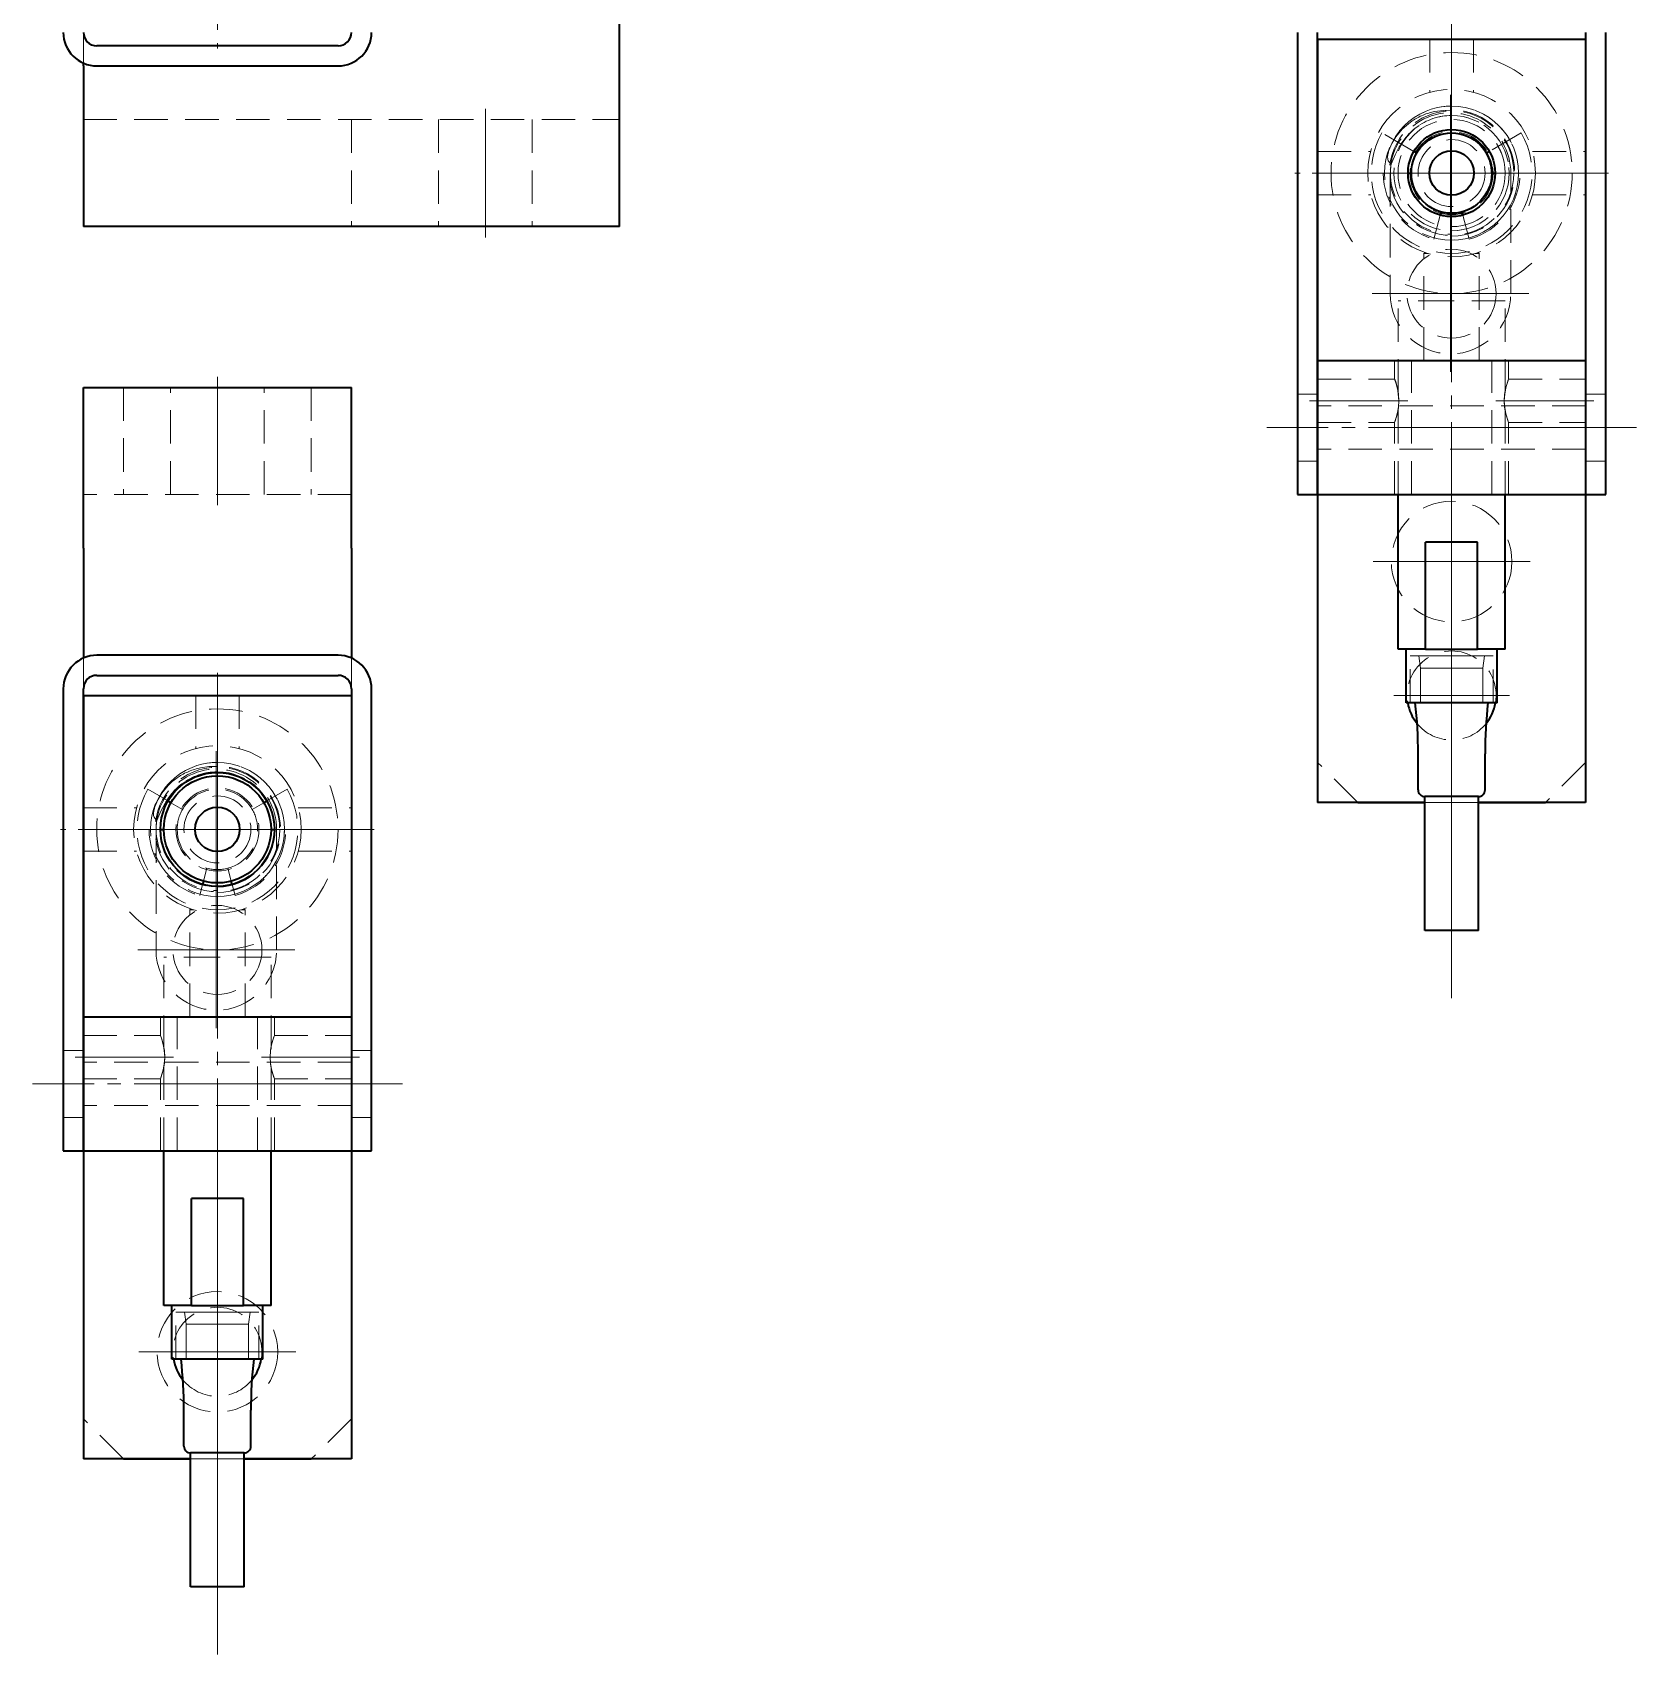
# Model space of a CAD drawing. Header units: millimetres. Extents: x 9439 to 18429, y 1498 to 3280.
# Drawn here: x 9751.4 to 9871.1, y 2690.7 to 2811.8 of the extents above; entities that cross this region are included whole.
import ezdxf

# ---------------------------------------------------------------- set-up
doc = ezdxf.new("R2010")
doc.units = ezdxf.units.MM
doc.linetypes.add('CENTER-HOKUTO', pattern=[23, 20, -1, 1, -1])
doc.linetypes.add('HIDDEN-HOKUTO', pattern=[3.8, 2.5, -1.3])
doc.layers.add('AM_7', color=2, linetype='CENTER-HOKUTO', lineweight=30)
doc.layers.add('AM_HID', color=1, linetype='HIDDEN-HOKUTO', lineweight=25)

msp = doc.modelspace()

# ---------------------------------------------------------------- linework, layer by layer
at = {"color": 7, "lineweight": 35, "ltscale": 0.25}
for p, q in [((9795.233, 2809.332), (9795.233, 2819.332)), ((9847.333, 2787.332), (9847.333, 2777.332)), ((9867.333, 2787.332), (9867.333, 2777.332)), ((9855.333, 2744.783), (9855.333, 2754.783)), ((9859.333, 2744.782), (9859.333, 2754.782)), ((9755.233, 2738.332), (9755.233, 2728.332)), ((9775.233, 2738.332), (9775.233, 2728.332)), ((9763.233, 2695.783), (9763.233, 2705.783)), ((9767.233, 2695.783), (9767.233, 2705.783))]:
    msp.add_line(p, q, dxfattribs=at)
at = {"color": 7, "lineweight": 35}
for p, q in [((9845.833, 2811.832), (9845.833, 2777.332)), ((9847.333, 2777.332), (9847.333, 2811.832)), ((9847.333, 2811.332), (9867.333, 2811.332)), ((9847.333, 2811.332), (9847.333, 2787.332)), ((9867.333, 2811.832), (9867.333, 2777.332)), ((9867.333, 2811.332), (9867.333, 2787.332)), ((9868.833, 2777.332), (9868.833, 2811.832)), ((9795.233, 2797.332), (9755.233, 2797.332)), ((9847.333, 2787.332), (9867.333, 2787.332)), ((9847.333, 2787.332), (9867.333, 2787.332)), ((9755.233, 2785.332), (9775.233, 2785.332)), ((9847.333, 2777.332), (9867.333, 2777.332)), ((9847.333, 2777.332), (9847.333, 2754.332)), ((9867.333, 2777.332), (9867.333, 2754.332)), ((9867.333, 2777.332), (9867.333, 2757.332)), ((9753.733, 2762.832), (9753.733, 2728.332)), ((9755.233, 2728.332), (9755.233, 2762.832)), ((9775.233, 2762.832), (9775.233, 2728.332)), ((9776.733, 2728.332), (9776.733, 2762.832)), ((9755.233, 2762.332), (9755.233, 2738.332)), ((9755.233, 2762.332), (9775.233, 2762.332)), ((9775.233, 2762.332), (9775.233, 2738.332)), ((9755.233, 2738.332), (9775.233, 2738.332)), ((9755.233, 2738.332), (9775.233, 2738.332)), ((9755.233, 2728.332), (9775.233, 2728.332)), ((9755.233, 2728.332), (9755.233, 2705.332)), ((9775.233, 2728.332), (9775.233, 2705.332)), ((9775.233, 2728.332), (9775.233, 2708.332))]:
    msp.add_line(p, q, dxfattribs=at)
at = {"color": 7, "lineweight": 35, "ltscale": 0.45}
for p, q in [((9774.233, 2810.832), (9756.233, 2810.832)), ((9756.233, 2809.332), (9774.233, 2809.332)), ((9774.233, 2765.332), (9756.233, 2765.332)), ((9756.233, 2763.832), (9774.233, 2763.832))]:
    msp.add_line(p, q, dxfattribs=at)
at = {"color": 7, "lineweight": 35, "ltscale": 0.005219}
msp.add_line((9755.233, 2809.332), (9755.233, 2809.541), dxfattribs=at)
at = {"color": 7, "lineweight": 35, "ltscale": 0.3}
for p, q in [((9755.233, 2809.332), (9755.233, 2797.332)), ((9795.233, 2797.332), (9795.233, 2809.332)), ((9755.233, 2773.332), (9755.233, 2785.332)), ((9775.233, 2773.332), (9775.233, 2785.332))]:
    msp.add_line(p, q, dxfattribs=at)
at = {"color": 7, "lineweight": 35, "ltscale": 0.00625}
for p, q in [((9854.733, 2802.829), (9854.516, 2802.954)), ((9860.149, 2802.954), (9859.933, 2802.829)), ((9854.083, 2801.332), (9854.333, 2801.332)), ((9860.333, 2801.332), (9860.583, 2801.332)), ((9768.916, 2754.453), (9768.699, 2754.328)), ((9760.983, 2752.332), (9761.233, 2752.332)), ((9769.233, 2752.332), (9769.483, 2752.332))]:
    msp.add_line(p, q, dxfattribs=at)
at = {"color": 7, "lineweight": 35, "ltscale": 0.006249}
for p, q in [((9856.556, 2798.435), (9856.491, 2798.193)), ((9858.174, 2798.193), (9858.109, 2798.435)), ((9761.766, 2754.328), (9761.549, 2754.453))]:
    msp.add_line(p, q, dxfattribs=at)
at = {"color": 7, "lineweight": 35, "ltscale": 0.0375}
for p, q in [((9845.833, 2777.332), (9847.333, 2777.332)), ((9867.333, 2777.332), (9868.833, 2777.332)), ((9753.733, 2728.332), (9755.233, 2728.332)), ((9775.233, 2728.332), (9776.733, 2728.332))]:
    msp.add_line(p, q, dxfattribs=at)
at = {"color": 7, "lineweight": 35, "ltscale": 0.288748}
for p, q in [((9853.333, 2765.783), (9853.333, 2777.332)), ((9761.233, 2716.783), (9761.233, 2728.332)), ((9769.233, 2716.783), (9769.233, 2728.332))]:
    msp.add_line(p, q, dxfattribs=at)
at = {"color": 7, "lineweight": 35, "ltscale": 0.288749}
msp.add_line((9861.333, 2765.782), (9861.333, 2777.332), dxfattribs=at)
at = {"color": 7, "lineweight": 35, "ltscale": 0.205217}
msp.add_line((9755.233, 2773.332), (9755.233, 2765.124), dxfattribs=at)
at = {"color": 7, "lineweight": 35, "ltscale": 0.205218}
msp.add_line((9775.233, 2773.332), (9775.233, 2765.124), dxfattribs=at)
at = {"color": 7, "lineweight": 35, "ltscale": 0.048413}
for p, q in [((9857.333, 2773.782), (9855.396, 2773.783)), ((9765.233, 2724.783), (9763.296, 2724.783))]:
    msp.add_line(p, q, dxfattribs=at)
at = {"color": 7, "lineweight": 35, "ltscale": 0.2}
for p, q in [((9855.396, 2765.783), (9855.396, 2773.783)), ((9859.269, 2765.782), (9859.269, 2773.782)), ((9855.333, 2754.332), (9847.333, 2754.332)), ((9867.333, 2754.332), (9859.333, 2754.332)), ((9763.296, 2716.783), (9763.296, 2724.783)), ((9767.169, 2716.783), (9767.169, 2724.783))]:
    msp.add_line(p, q, dxfattribs=at)
at = {"color": 7, "lineweight": 35, "ltscale": 0.048412}
for p, q in [((9859.269, 2773.782), (9857.333, 2773.782)), ((9767.169, 2724.783), (9765.233, 2724.783))]:
    msp.add_line(p, q, dxfattribs=at)
at = {"color": 7, "lineweight": 35, "ltscale": 0.051588}
for p, q in [((9855.396, 2765.783), (9853.333, 2765.783)), ((9769.233, 2716.783), (9767.169, 2716.783))]:
    msp.add_line(p, q, dxfattribs=at)
at = {"color": 7, "lineweight": 35, "ltscale": 0.1}
for p, q in [((9853.933, 2761.783), (9853.933, 2765.783)), ((9860.733, 2761.782), (9860.733, 2765.782)), ((9761.832, 2712.783), (9761.832, 2716.783)), ((9768.632, 2712.783), (9768.632, 2716.783))]:
    msp.add_line(p, q, dxfattribs=at)
at = {"color": 7, "lineweight": 35, "ltscale": 0.096825}
for p, q in [((9855.396, 2765.783), (9859.269, 2765.782)), ((9763.296, 2716.783), (9767.169, 2716.783))]:
    msp.add_line(p, q, dxfattribs=at)
at = {"color": 7, "lineweight": 35, "ltscale": 0.051587}
for p, q in [((9861.333, 2765.782), (9859.269, 2765.782)), ((9763.296, 2716.783), (9761.233, 2716.783))]:
    msp.add_line(p, q, dxfattribs=at)
at = {"color": 7, "lineweight": 35, "ltscale": 0.084999}
for p, q in [((9857.333, 2761.782), (9853.933, 2761.783)), ((9768.632, 2712.783), (9765.233, 2712.783))]:
    msp.add_line(p, q, dxfattribs=at)
at = {"color": 7, "lineweight": 35, "ltscale": 0.085001}
for p, q in [((9860.733, 2761.782), (9857.333, 2761.782)), ((9765.233, 2712.783), (9761.832, 2712.783))]:
    msp.add_line(p, q, dxfattribs=at)
at = {"color": 7, "lineweight": 35, "ltscale": 0.0675}
for p, q in [((9854.833, 2755.283), (9854.833, 2757.982)), ((9859.833, 2755.282), (9859.833, 2757.982)), ((9762.733, 2706.283), (9762.733, 2708.982)), ((9767.733, 2706.283), (9767.733, 2708.982))]:
    msp.add_line(p, q, dxfattribs=at)
at = {"color": 7, "lineweight": 35, "ltscale": 0.125}
for p, q in [((9850.333, 2754.332), (9855.333, 2754.332)), ((9859.333, 2754.332), (9864.333, 2754.332))]:
    msp.add_line(p, q, dxfattribs=at)
at = {"color": 7, "lineweight": 35, "ltscale": 0.05}
for p, q in [((9857.333, 2754.782), (9855.333, 2754.783)), ((9859.333, 2754.782), (9857.333, 2754.782)), ((9857.333, 2744.782), (9855.333, 2744.783)), ((9859.333, 2744.782), (9857.333, 2744.782)), ((9765.233, 2705.783), (9763.233, 2705.783)), ((9767.233, 2705.783), (9765.233, 2705.783)), ((9765.233, 2695.783), (9763.233, 2695.783)), ((9767.233, 2695.783), (9765.233, 2695.783))]:
    msp.add_line(p, q, dxfattribs=at)
at = {"color": 7, "lineweight": 35, "ltscale": 0.006251}
for p, q in [((9764.197, 2748.469), (9764.133, 2748.227)), ((9766.332, 2748.227), (9766.268, 2748.469))]:
    msp.add_line(p, q, dxfattribs=at)
at = {"color": 7, "lineweight": 35, "ltscale": 0.199998}
msp.add_line((9763.232, 2705.332), (9755.233, 2705.332), dxfattribs=at)
at = {"color": 7, "lineweight": 35, "ltscale": 0.124998}
msp.add_line((9758.233, 2705.332), (9763.232, 2705.332), dxfattribs=at)
at = {"color": 7, "lineweight": 35, "ltscale": 0.200002}
msp.add_line((9775.233, 2705.332), (9767.232, 2705.332), dxfattribs=at)
at = {"color": 7, "lineweight": 35, "ltscale": 0.125002}
msp.add_line((9767.232, 2705.332), (9772.233, 2705.332), dxfattribs=at)
at = {"color": 7, "lineweight": 35}
for centre, radius in [((9857.333, 2801.332), 3.25), ((9857.333, 2801.332), 3), ((9857.333, 2801.332), 1.66), ((9765.233, 2752.332), 4.25), ((9765.233, 2752.332), 4), ((9765.233, 2752.332), 1.66)]:
    msp.add_circle(centre, radius, dxfattribs=at)
for centre, radius, start, end in [((9756.233, 2811.832), 2.5, 179.99995, 269.99995), ((9756.233, 2811.832), 1, 179.99995, 269.99995), ((9774.233, 2811.832), 1, 269.99995, 359.99995), ((9774.233, 2811.832), 2.5, 269.99995, 359.99995), ((9857.333, 2801.332), 3, 359.99995, 29.92639), ((9857.333, 2801.332), 3, 254.99995, 284.99995), ((9756.233, 2762.832), 2.5, 89.99995, 179.99995), ((9774.233, 2762.832), 2.5, 359.99995, 89.99995), ((9756.233, 2762.832), 1, 89.99995, 179.99995), ((9774.233, 2762.832), 1, 359.99995, 89.99995), ((9857.333, 2762.332), 3.323, 189.52775, 219.24853), ((9820.553, 2757.983), 34.28, 359.99995, 6.3644), ((9894.112, 2757.982), 34.28, 173.6355, 179.99995), ((9857.333, 2762.332), 3.323, 320.75069, 350.47214), ((9855.333, 2755.283), 0.5, 180.00195, 270.53122), ((9859.333, 2755.283), 0.5, 269.46868, 359.99796), ((9765.233, 2713.332), 3.323, 189.52775, 219.24853), ((9728.453, 2708.983), 34.28, 359.99995, 6.3644), ((9802.012, 2708.982), 34.28, 173.6355, 179.99995), ((9765.233, 2713.332), 3.323, 320.75069, 350.47214), ((9763.233, 2706.283), 0.5, 180.00195, 270.53122), ((9767.232, 2706.283), 0.5, 269.46868, 359.99796)]:
    msp.add_arc(centre, radius, start, end, dxfattribs=at)
at = {"layer": 'AM_7', "color": 2, "lineweight": 13}
for p, q in [((9765.233, 2834.032), (9765.233, 2810.632)), ((9857.333, 2813.032), (9857.333, 2789.632)), ((9857.333, 2811.729), (9857.333, 2806.972)), ((9785.233, 2796.532), (9785.233, 2806.132)), ((9857.251, 2807.182), (9857.251, 2795.482)), ((9869.033, 2801.332), (9845.633, 2801.332)), ((9846.936, 2801.332), (9851.693, 2801.332)), ((9863.101, 2801.332), (9851.401, 2801.332)), ((9862.972, 2801.332), (9867.729, 2801.332)), ((9857.333, 2739.727), (9857.333, 2800.387)), ((9857.251, 2798.182), (9857.251, 2786.482)), ((9857.333, 2796.653), (9857.333, 2788.012)), ((9863.101, 2792.332), (9851.401, 2792.332)), ((9861.653, 2792.332), (9853.012, 2792.332)), ((9765.233, 2786.132), (9765.233, 2776.532)), ((9846.72, 2784.332), (9854.066, 2784.332)), ((9860.623, 2784.332), (9867.943, 2784.332)), ((9871.133, 2782.332), (9843.532, 2782.332)), ((9857.333, 2778.182), (9857.333, 2766.482)), ((9863.183, 2772.332), (9851.483, 2772.332)), ((9857.333, 2766.653), (9857.333, 2758.012)), ((9765.233, 2764.032), (9765.233, 2740.632)), ((9765.233, 2762.729), (9765.233, 2757.972)), ((9861.653, 2762.332), (9853.012, 2762.332)), ((9765.151, 2758.182), (9765.151, 2746.482)), ((9776.933, 2752.332), (9753.533, 2752.332)), ((9754.836, 2752.332), (9759.593, 2752.332)), ((9771.001, 2752.332), (9759.301, 2752.332)), ((9770.872, 2752.332), (9775.629, 2752.332)), ((9765.232, 2690.728), (9765.233, 2751.387)), ((9765.151, 2749.182), (9765.151, 2737.482)), ((9765.233, 2747.653), (9765.233, 2739.012)), ((9771.001, 2743.332), (9759.301, 2743.332)), ((9769.553, 2743.332), (9760.912, 2743.332)), ((9754.62, 2735.332), (9761.966, 2735.332)), ((9768.523, 2735.332), (9775.843, 2735.332)), ((9779.033, 2733.332), (9751.432, 2733.332)), ((9765.233, 2719.182), (9765.233, 2707.482)), ((9771.082, 2713.332), (9759.382, 2713.332))]:
    msp.add_line(p, q, dxfattribs=at)
at = {"layer": 'AM_HID', "color": 1, "lineweight": 13}
for p, q in [((9755.233, 2809.541), (9755.233, 2811.832)), ((9847.333, 2811.332), (9847.333, 2787.332)), ((9855.712, 2811.332), (9855.712, 2807.369)), ((9858.954, 2811.332), (9858.954, 2807.369)), ((9867.333, 2811.332), (9867.333, 2787.332)), ((9755.233, 2805.332), (9795.233, 2805.332)), ((9775.233, 2805.332), (9775.233, 2797.332)), ((9781.733, 2805.332), (9781.733, 2797.332)), ((9788.733, 2805.332), (9788.733, 2797.332)), ((9854.516, 2802.954), (9852.133, 2804.326)), ((9862.533, 2804.326), (9860.149, 2802.954)), ((9847.333, 2802.953), (9851.296, 2802.953)), ((9852.629, 2802.924), (9852.657, 2803.01)), ((9863.369, 2802.953), (9867.333, 2802.953)), ((9852.233, 2801.332), (9854.083, 2801.332)), ((9852.751, 2801.332), (9852.751, 2792.332)), ((9860.583, 2801.332), (9862.433, 2801.332)), ((9861.751, 2792.332), (9861.751, 2801.332)), ((9847.333, 2799.711), (9851.296, 2799.711)), ((9863.369, 2799.711), (9867.333, 2799.711)), ((9856.491, 2798.193), (9856.013, 2796.406)), ((9858.653, 2796.406), (9858.174, 2798.193)), ((9857.333, 2797.032), (9857.333, 2796.332)), ((9855.376, 2795.396), (9855.266, 2795.332)), ((9855.376, 2795.396), (9855.266, 2795.332)), ((9855.583, 2795.332), (9855.266, 2795.332)), ((9855.583, 2795.332), (9855.266, 2795.332)), ((9855.266, 2787.332), (9855.266, 2795.332)), ((9855.266, 2787.332), (9855.266, 2795.332)), ((9859.4, 2795.332), (9859.083, 2795.332)), ((9859.4, 2795.332), (9859.083, 2795.332)), ((9859.289, 2795.396), (9859.4, 2795.332)), ((9859.289, 2795.396), (9859.4, 2795.332)), ((9859.4, 2787.332), (9859.4, 2795.332)), ((9859.4, 2787.332), (9859.4, 2795.332)), ((9857.333, 2791.783), (9853.333, 2791.783)), ((9853.333, 2777.332), (9853.333, 2791.783)), ((9861.333, 2791.783), (9857.333, 2791.783)), ((9861.333, 2777.332), (9861.333, 2791.783)), ((9853.083, 2785.954), (9853.083, 2787.332)), ((9854.333, 2777.332), (9854.333, 2787.332)), ((9854.333, 2777.332), (9854.333, 2787.332)), ((9860.333, 2777.332), (9860.333, 2787.332)), ((9860.333, 2777.332), (9860.333, 2787.332)), ((9861.583, 2785.953), (9861.583, 2787.332)), ((9847.333, 2785.953), (9853.083, 2785.954)), ((9861.583, 2785.953), (9867.333, 2785.953)), ((9758.233, 2785.332), (9758.233, 2777.332)), ((9761.733, 2777.332), (9761.733, 2785.332)), ((9768.733, 2777.332), (9768.733, 2785.332)), ((9772.233, 2785.332), (9772.233, 2777.332)), ((9847.333, 2784.832), (9845.833, 2784.832)), ((9847.333, 2784.832), (9845.833, 2784.832)), ((9868.833, 2784.832), (9867.333, 2784.832)), ((9868.833, 2784.832), (9867.333, 2784.832)), ((9867.333, 2783.953), (9847.333, 2783.953)), ((9867.333, 2783.953), (9847.333, 2783.953)), ((9847.333, 2782.711), (9853.083, 2782.711)), ((9853.083, 2777.332), (9853.083, 2782.711)), ((9861.583, 2782.711), (9867.333, 2782.711)), ((9861.583, 2777.332), (9861.583, 2782.711)), ((9867.333, 2780.711), (9847.333, 2780.711)), ((9867.333, 2780.711), (9847.333, 2780.711)), ((9847.333, 2779.832), (9845.833, 2779.832)), ((9847.333, 2779.832), (9845.833, 2779.832)), ((9868.833, 2779.832), (9867.333, 2779.832)), ((9868.833, 2779.832), (9867.333, 2779.832)), ((9775.233, 2777.332), (9755.233, 2777.332)), ((9847.333, 2777.332), (9847.333, 2757.332)), ((9855.396, 2765.783), (9855.396, 2773.783)), ((9859.269, 2765.782), (9859.269, 2773.782)), ((9755.233, 2765.124), (9755.233, 2762.832)), ((9775.233, 2765.124), (9775.233, 2762.832)), ((9854.23, 2761.783), (9854.23, 2765.283)), ((9854.888, 2765.283), (9854.23, 2765.283)), ((9857.333, 2765.282), (9854.888, 2765.283)), ((9854.888, 2765.283), (9855.013, 2764.382)), ((9858.729, 2765.782), (9855.936, 2765.783)), ((9859.777, 2765.282), (9857.333, 2765.282)), ((9859.652, 2764.382), (9859.777, 2765.282)), ((9860.435, 2765.282), (9859.777, 2765.282)), ((9860.435, 2761.782), (9860.435, 2765.282)), ((9855.013, 2764.382), (9855.013, 2761.783)), ((9855.013, 2764.382), (9857.333, 2764.382)), ((9857.333, 2764.382), (9859.652, 2764.382)), ((9859.652, 2764.382), (9859.652, 2761.782)), ((9755.233, 2762.332), (9755.233, 2738.332)), ((9763.612, 2762.332), (9763.612, 2758.369)), ((9766.854, 2762.332), (9766.854, 2758.369)), ((9775.233, 2762.332), (9775.233, 2738.332)), ((9850.333, 2754.332), (9847.333, 2757.332)), ((9867.333, 2757.332), (9864.333, 2754.332)), ((9761.549, 2754.453), (9760.033, 2755.326)), ((9770.433, 2755.326), (9768.916, 2754.453)), ((9755.233, 2753.953), (9759.196, 2753.953)), ((9760.529, 2753.924), (9760.556, 2754.01)), ((9762.633, 2753.829), (9761.766, 2754.328)), ((9768.699, 2754.328), (9767.833, 2753.829)), ((9771.269, 2753.953), (9775.233, 2753.953)), ((9855.337, 2754.783), (9855.333, 2754.783)), ((9859.333, 2754.332), (9855.333, 2754.332)), ((9855.333, 2754.332), (9859.333, 2754.332)), ((9857.333, 2754.782), (9855.337, 2754.783)), ((9859.328, 2754.782), (9857.333, 2754.782)), ((9859.333, 2754.782), (9859.328, 2754.782)), ((9760.133, 2752.332), (9760.983, 2752.332)), ((9760.651, 2752.332), (9760.651, 2743.332)), ((9761.233, 2752.332), (9762.233, 2752.332)), ((9768.233, 2752.332), (9769.233, 2752.332)), ((9769.483, 2752.332), (9770.333, 2752.332)), ((9769.651, 2743.332), (9769.651, 2752.332)), ((9755.233, 2750.711), (9759.196, 2750.711)), ((9771.269, 2750.711), (9775.233, 2750.711)), ((9764.456, 2749.435), (9764.197, 2748.469)), ((9766.268, 2748.469), (9766.009, 2749.435)), ((9764.133, 2748.227), (9763.913, 2747.406)), ((9765.233, 2748.032), (9765.233, 2747.332)), ((9766.553, 2747.406), (9766.332, 2748.227)), ((9763.276, 2746.396), (9763.166, 2746.332)), ((9763.276, 2746.396), (9763.166, 2746.332)), ((9763.483, 2746.332), (9763.166, 2746.332)), ((9763.483, 2746.332), (9763.166, 2746.332)), ((9763.166, 2738.332), (9763.166, 2746.332)), ((9763.166, 2738.332), (9763.166, 2746.332)), ((9767.3, 2746.332), (9766.983, 2746.332)), ((9767.3, 2746.332), (9766.983, 2746.332)), ((9767.189, 2746.396), (9767.3, 2746.332)), ((9767.189, 2746.396), (9767.3, 2746.332)), ((9767.3, 2738.332), (9767.3, 2746.332)), ((9767.3, 2738.332), (9767.3, 2746.332)), ((9765.233, 2742.783), (9761.233, 2742.783)), ((9761.233, 2728.332), (9761.233, 2742.783)), ((9769.233, 2742.783), (9765.233, 2742.783)), ((9769.233, 2728.332), (9769.233, 2742.783)), ((9760.983, 2736.954), (9760.983, 2738.332)), ((9762.233, 2728.332), (9762.233, 2738.332)), ((9762.233, 2728.332), (9762.233, 2738.332)), ((9768.233, 2728.332), (9768.233, 2738.332)), ((9768.233, 2728.332), (9768.233, 2738.332)), ((9769.483, 2736.953), (9769.483, 2738.332)), ((9755.233, 2735.832), (9753.733, 2735.832)), ((9755.233, 2735.832), (9753.733, 2735.832)), ((9755.233, 2736.953), (9760.983, 2736.954)), ((9769.483, 2736.953), (9775.233, 2736.953)), ((9776.733, 2735.832), (9775.233, 2735.832)), ((9776.733, 2735.832), (9775.233, 2735.832)), ((9775.233, 2734.953), (9755.233, 2734.953)), ((9775.233, 2734.953), (9755.233, 2734.953)), ((9755.233, 2733.711), (9760.983, 2733.711)), ((9760.983, 2728.332), (9760.983, 2733.711)), ((9769.483, 2733.711), (9775.233, 2733.711)), ((9769.483, 2728.332), (9769.483, 2733.711)), ((9775.233, 2731.711), (9755.233, 2731.711)), ((9775.233, 2731.711), (9755.233, 2731.711)), ((9755.233, 2730.832), (9753.733, 2730.832)), ((9755.233, 2730.832), (9753.733, 2730.832)), ((9776.733, 2730.832), (9775.233, 2730.832)), ((9776.733, 2730.832), (9775.233, 2730.832)), ((9755.233, 2728.332), (9755.233, 2708.332)), ((9763.296, 2716.783), (9763.296, 2724.783)), ((9767.169, 2716.783), (9767.169, 2724.783)), ((9766.629, 2716.783), (9763.836, 2716.783)), ((9762.13, 2712.783), (9762.13, 2716.283)), ((9762.788, 2716.283), (9762.13, 2716.283)), ((9765.233, 2716.283), (9762.788, 2716.283)), ((9762.788, 2716.283), (9762.913, 2715.382)), ((9762.913, 2715.382), (9762.913, 2712.783)), ((9762.913, 2715.382), (9765.233, 2715.382)), ((9767.677, 2716.283), (9765.233, 2716.283)), ((9765.233, 2715.382), (9767.552, 2715.382)), ((9767.552, 2715.382), (9767.677, 2716.283)), ((9767.552, 2715.382), (9767.552, 2712.783)), ((9768.335, 2716.283), (9767.677, 2716.283)), ((9768.335, 2712.783), (9768.335, 2716.283)), ((9758.233, 2705.332), (9755.233, 2708.332)), ((9775.233, 2708.332), (9772.233, 2705.332)), ((9763.237, 2705.783), (9763.233, 2705.783)), ((9765.233, 2705.783), (9763.237, 2705.783)), ((9767.228, 2705.783), (9765.233, 2705.783)), ((9767.233, 2705.783), (9767.228, 2705.783)), ((9767.232, 2705.332), (9763.232, 2705.332)), ((9763.232, 2705.332), (9767.232, 2705.332))]:
    msp.add_line(p, q, dxfattribs=at)
for points in [[(9856.076, 2805.929), (9856.703, 2806.017), (9857.333, 2806.041)], [(9852.657, 2803.01), (9852.883, 2803.54), (9853.18, 2804.035), (9853.652, 2804.609), (9853.956, 2804.897), (9854.393, 2805.229)], [(9852.568, 2802.36), (9852.555, 2802.578), (9852.629, 2802.924)], [(9852.821, 2802.043), (9852.892, 2802.17), (9853.119, 2802.692), (9853.427, 2803.297)], [(9852.741, 2802.068), (9852.608, 2802.255), (9852.568, 2802.36)], [(9763.976, 2756.929), (9764.603, 2757.017), (9765.233, 2757.041)], [(9760.556, 2754.01), (9760.783, 2754.54), (9761.08, 2755.035), (9761.551, 2755.609), (9761.856, 2755.897), (9762.293, 2756.229)], [(9760.721, 2753.043), (9760.792, 2753.17), (9761.019, 2753.692), (9761.327, 2754.297)], [(9760.468, 2753.36), (9760.455, 2753.578), (9760.529, 2753.924)], [(9760.641, 2753.068), (9760.508, 2753.255), (9760.468, 2753.36)]]:
    msp.add_lwpolyline(points, dxfattribs=at)
for points in [[(9853.404, 2784.332), (9853.373, 2784.829), (9853.322, 2785.139), (9853.185, 2785.661), (9853.084, 2785.952), (9853.083, 2785.954), (9853.083, 2785.953), (9853.204, 2785.601), (9853.331, 2785.094)], [(9861.261, 2784.332), (9861.293, 2784.836), (9861.378, 2785.299), (9861.558, 2785.889), (9861.583, 2785.953), (9861.582, 2785.952), (9861.543, 2785.848), (9861.364, 2785.238), (9861.289, 2784.802)], [(9853.404, 2784.332), (9853.372, 2783.829), (9853.287, 2783.366), (9853.107, 2782.776), (9853.083, 2782.712), (9853.122, 2782.817), (9853.305, 2783.448), (9853.378, 2783.877)], [(9861.261, 2784.332), (9861.293, 2783.828), (9861.378, 2783.366), (9861.559, 2782.775), (9861.583, 2782.711), (9861.582, 2782.713), (9861.543, 2782.818), (9861.364, 2783.427), (9861.289, 2783.863)], [(9761.304, 2735.332), (9761.273, 2735.829), (9761.222, 2736.139), (9761.085, 2736.661), (9760.984, 2736.952), (9760.983, 2736.954), (9760.983, 2736.953), (9761.104, 2736.601), (9761.231, 2736.094)], [(9769.161, 2735.332), (9769.193, 2735.836), (9769.278, 2736.299), (9769.458, 2736.889), (9769.482, 2736.953), (9769.482, 2736.952), (9769.443, 2736.848), (9769.264, 2736.238), (9769.189, 2735.802)], [(9761.304, 2735.332), (9761.272, 2734.829), (9761.187, 2734.366), (9761.007, 2733.776), (9760.983, 2733.712), (9761.022, 2733.817), (9761.205, 2734.448), (9761.278, 2734.877)], [(9769.161, 2735.332), (9769.193, 2734.828), (9769.278, 2734.366), (9769.458, 2733.775), (9769.482, 2733.711), (9769.482, 2733.713), (9769.443, 2733.818), (9769.264, 2734.427), (9769.189, 2734.863)]]:
    msp.add_lwpolyline(points, close=True, dxfattribs=at)
for centre, radius in [((9857.333, 2801.332), 9), ((9857.333, 2801.332), 6.25), ((9857.333, 2801.332), 6.25), ((9857.333, 2801.332), 5), ((9857.333, 2801.332), 4.65), ((9857.333, 2801.332), 4.3), ((9857.333, 2801.332), 4), ((9857.333, 2801.332), 3.1), ((9857.333, 2801.332), 2.5), ((9857.333, 2792.332), 3.324), ((9857.333, 2772.332), 4.5), ((9765.233, 2752.332), 9), ((9765.233, 2752.332), 6.25), ((9765.233, 2752.332), 6.25), ((9765.233, 2752.332), 5), ((9765.233, 2752.332), 4.65), ((9765.233, 2752.332), 4.3), ((9765.233, 2752.332), 3.1), ((9765.233, 2752.332), 2.5), ((9765.233, 2743.332), 3.324), ((9765.233, 2713.332), 4.5)]:
    msp.add_circle(centre, radius, dxfattribs=at)
for centre, radius, start, end in [((9857.333, 2801.332), 5, 269.99995, 89.99995), ((9857.333, 2801.332), 4.709, 269.99995, 89.99995), ((9857.251, 2801.332), 4.5, 359.99995, 179.99995), ((9856.992, 2801.351), 4.669, 101.3185, 123.83077), ((9857.346, 2801.256), 4.377, 90.16974, 127.52123), ((9857.333, 2801.332), 4.3, 269.99995, 89.99995), ((9857.333, 2801.332), 6, 150.07352, 29.92639), ((9857.635, 2800.885), 4.849, 127.55328, 150.17546), ((9857.333, 2801.332), 3, 150.07352, 179.99995), ((9857.333, 2801.332), 4, 22.49995, 28.64807), ((9857.333, 2801.332), 5.1, 179.99995, 254.99995), ((9852.799, 2802.109), 0.0694, 214.82919, 288.97768), ((9857.333, 2801.332), 4.567, 171.0503, 269.99995), ((9857.333, 2801.332), 3, 179.99994, 186.14785), ((9857.333, 2801.332), 5.1, 284.99995, 359.99995), ((9857.251, 2792.332), 4.5, 179.99995, 359.99995), ((9857.333, 2762.332), 3.323, 350.47214, 189.52775), ((9857.333, 2762.332), 3.323, 219.24853, 320.75069), ((9765.151, 2752.332), 4.5, 359.99995, 179.99995), ((9764.892, 2752.351), 4.669, 101.3185, 123.83077), ((9765.246, 2752.256), 4.377, 90.16974, 127.52123), ((9765.233, 2752.332), 5, 269.99995, 89.99995), ((9765.233, 2752.332), 4.709, 269.99995, 89.99995), ((9765.233, 2752.332), 4.3, 269.99995, 89.99995), ((9765.233, 2752.332), 6, 150.07352, 29.92639), ((9765.534, 2751.885), 4.849, 127.55328, 150.17546), ((9765.233, 2752.332), 3, 29.92648, 152.39784), ((9760.699, 2753.109), 0.0694, 214.82919, 288.97768), ((9765.233, 2752.332), 4.567, 171.0503, 269.99995), ((9765.233, 2752.332), 3, 150.07352, 179.99995), ((9765.233, 2752.332), 3, 359.99995, 29.92639), ((9765.233, 2752.332), 3, 28.12495, 28.64837), ((9765.233, 2752.332), 5.1, 179.99995, 254.99995), ((9765.233, 2752.332), 3, 179.99988, 264.89784), ((9765.233, 2752.332), 3, 284.99991, 6.14784), ((9765.233, 2752.332), 5.1, 284.99995, 359.99995), ((9765.233, 2752.332), 3, 254.99995, 284.99995), ((9765.151, 2743.332), 4.5, 179.99995, 359.99995), ((9765.233, 2713.332), 3.323, 350.47214, 189.52775), ((9765.233, 2713.332), 3.323, 219.24853, 320.75069)]:
    msp.add_arc(centre, radius, start, end, dxfattribs=at)
for centre in [(9857.333, 2801.473), (9765.233, 2752.473)]:
    msp.add_ellipse(centre, major_axis=(4.929, -0.005), ratio=0.9858857, start_param=1.571723, end_param=2.8205415, dxfattribs=at)

doc.saveas('drawing.dxf')
